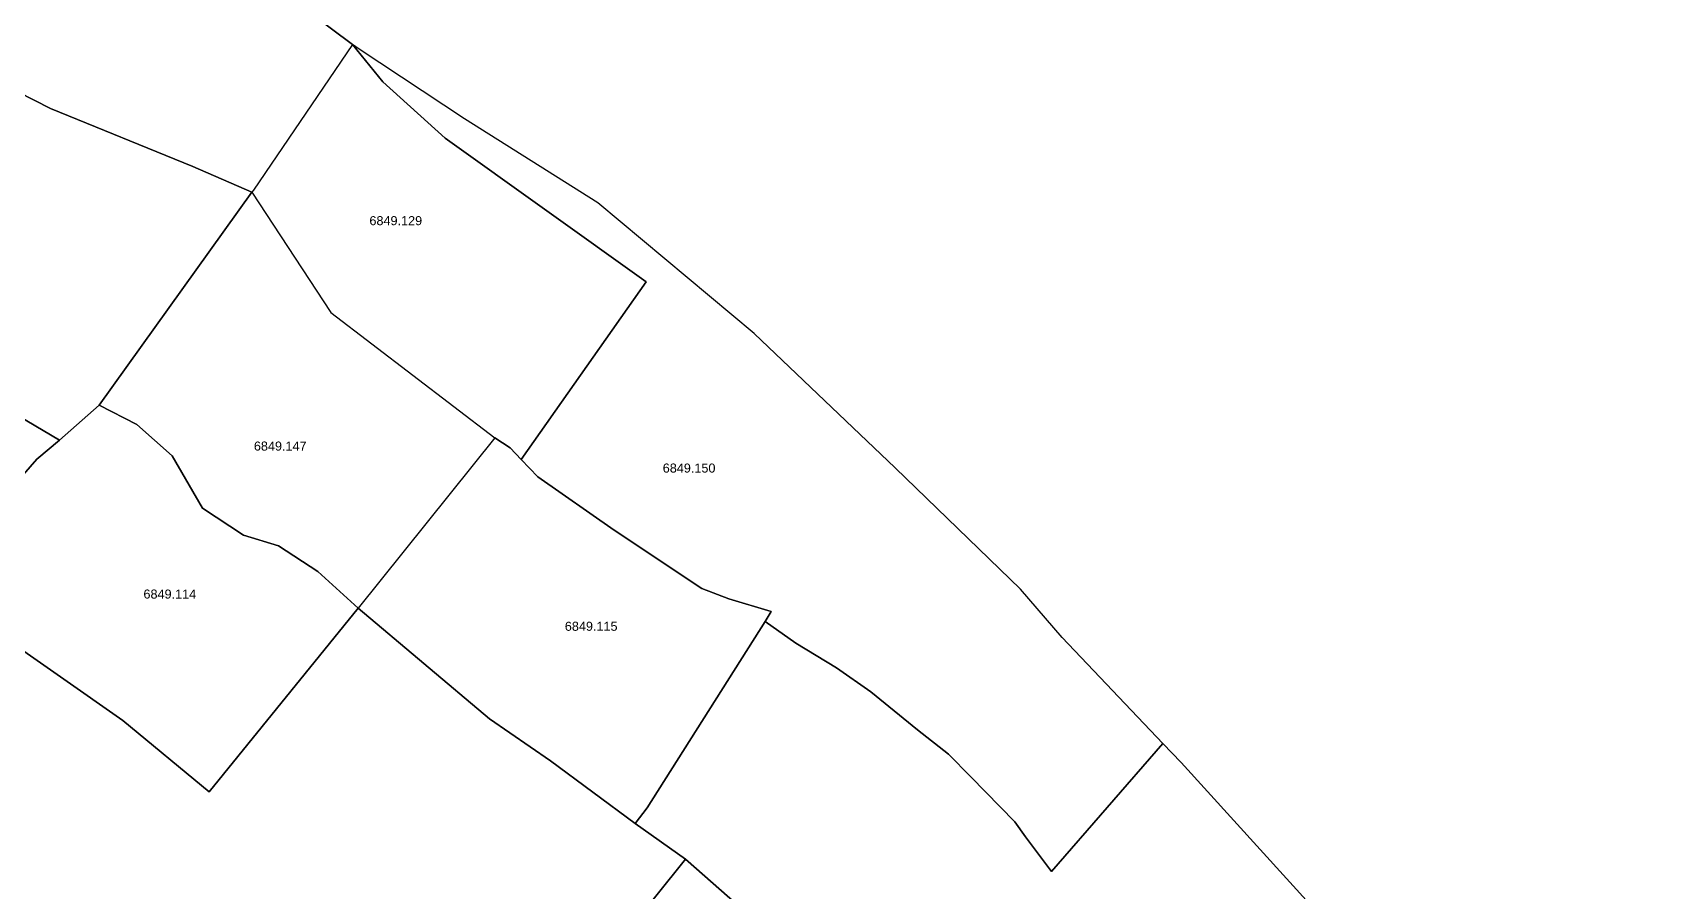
# Model space of a CAD drawing. Header units: metres. Extents: x 8504925 to 8509157, y 4588840 to 4591954.
# Drawn here: x 8506392.3 to 8506573.2, y 4589769.4 to 4589864.3 of the extents above; entities that cross this region are included whole.
import ezdxf

# ---------------------------------------------------------------- set-up
doc = ezdxf.new("R2010")
doc.units = ezdxf.units.M
for name, color, linetype in [('cad146', 7, 'Continuous'), ('cad176', 7, 'Continuous'), ('cad_cont_2', 7, 'Continuous'), ('cad_cont_3', 7, 'Continuous')]:
    doc.layers.add(name, color=color, linetype=linetype)
doc.styles.get("Standard").update_dxf_attribs({"font": 'arial.ttf'})

msp = doc.modelspace()

# ---------------------------------------------------------------- linework, layer by layer
at = {"layer": 'cad146'}
for points in [[(8506416.546, 4589846.688), (8506409.995, 4589849.544), (8506394.263, 4589855.956), (8506378.146, 4589864.146), (8506375.005, 4589865.624)], [(8506427.669, 4589863.022), (8506416.702, 4589846.922), (8506416.546, 4589846.688)], [(8506427.669, 4589863.022), (8506431.02, 4589858.892), (8506437.899, 4589852.672), (8506460.119, 4589836.782), (8506446.303, 4589817.142)], [(8506395.263, 4589819.263), (8506380.965, 4589827.726), (8506367.28, 4589834.281), (8506357.566, 4589840.636), (8506349.258, 4589849.099), (8506340.879, 4589859.149), (8506338.017, 4589860.981), (8506337.291, 4589861.302)], [(8506399.642, 4589823.142), (8506416.546, 4589846.688)], [(8506416.546, 4589846.688), (8506425.259, 4589833.382), (8506443.395, 4589819.511)], [(8506395.263, 4589819.263), (8506399.642, 4589823.142)], [(8506428.272, 4589800.703), (8506423.819, 4589804.763), (8506419.485, 4589807.583), (8506415.608, 4589808.776), (8506411.071, 4589811.735), (8506407.72, 4589817.544), (8506403.81, 4589821.007), (8506399.642, 4589823.142)], [(8506383.113, 4589806.13), (8506392.778, 4589817.156), (8506395.263, 4589819.263)], [(8506443.395, 4589819.511), (8506428.272, 4589800.703)], [(8506446.303, 4589817.142), (8506445.079, 4589818.419), (8506443.395, 4589819.511)], [(8506473.265, 4589799.224), (8506473.95, 4589800.308), (8506469.239, 4589801.724), (8506466.257, 4589802.885), (8506456.573, 4589809.323), (8506448.149, 4589815.214), (8506446.303, 4589817.142)], [(8506428.272, 4589800.703), (8506411.825, 4589780.386), (8506402.267, 4589788.267), (8506380.83, 4589803.27)], [(8506458.907, 4589776.879), (8506449.538, 4589783.797), (8506442.81, 4589788.456), (8506428.272, 4589800.703)], [(8506473.265, 4589799.224), (8506460.226, 4589778.609), (8506458.907, 4589776.879)], [(8506517.223, 4589785.749), (8506504.931, 4589771.588), (8506502.05, 4589775.393), (8506500.884, 4589777.076), (8506496.001, 4589782.045), (8506493.522, 4589784.566), (8506490.118, 4589787.236), (8506484.933, 4589791.433), (8506481.145, 4589794.101), (8506476.663, 4589796.841), (8506473.265, 4589799.224)], [(8506464.45, 4589772.928), (8506458.907, 4589776.879)], [(8506460.259, 4589722.906), (8506443.509, 4589734.408), (8506438.673, 4589738.945), (8506437.858, 4589739.695), (8506438.325, 4589740.279), (8506447.485, 4589751.731), (8506464.45, 4589772.928)], [(8506485.323, 4589753.049), (8506481.435, 4589755.023), (8506470.276, 4589767.826), (8506464.45, 4589772.928)]]:
    msp.add_lwpolyline(points, dxfattribs=at)
at = {"layer": 'cad176'}
for points in [[(8506427.669, 4589863.022), (8506420.83, 4589868.143), (8506416.411, 4589871.681)], [(8506517.223, 4589785.749), (8506506.08, 4589797.447), (8506501.51, 4589802.783), (8506487.658, 4589816.221), (8506472.072, 4589831.072), (8506454.76, 4589845.525), (8506440.049, 4589854.814), (8506428.385, 4589862.486), (8506427.669, 4589863.022)], [(8506573.202, 4589700.186), (8506561.893, 4589728.307), (8506551.689, 4589746.643), (8506533.799, 4589767.588), (8506519.244, 4589783.627), (8506517.223, 4589785.749)]]:
    msp.add_lwpolyline(points, dxfattribs=at)
at = {"layer": 'cad_cont_2'}
for points in [[(8506416.546, 4589846.688), (8506409.995, 4589849.544), (8506394.263, 4589855.956), (8506378.146, 4589864.146), (8506375.005, 4589865.624), (8506375.005, 4589865.624), (8506375.105, 4589865.792), (8506385.734, 4589883.788), (8506387.085, 4589886.077), (8506387.085, 4589886.077), (8506389.513, 4589884.935), (8506392.08, 4589883.95), (8506401.082, 4589879.13), (8506406.734, 4589876.103), (8506416.411, 4589871.681), (8506416.411, 4589871.681), (8506420.83, 4589868.143), (8506427.669, 4589863.022), (8506427.669, 4589863.022), (8506416.702, 4589846.922), (8506416.546, 4589846.688)], [(8506395.263, 4589819.263), (8506380.965, 4589827.726), (8506367.28, 4589834.281), (8506357.566, 4589840.636), (8506349.258, 4589849.099), (8506340.879, 4589859.149), (8506338.017, 4589860.981), (8506337.291, 4589861.302), (8506337.291, 4589861.302), (8506349.219, 4589877.483), (8506349.219, 4589877.483), (8506356.406, 4589873.993), (8506370.185, 4589867.991), (8506375.005, 4589865.624), (8506375.005, 4589865.624), (8506378.146, 4589864.146), (8506394.263, 4589855.956), (8506409.995, 4589849.544), (8506416.546, 4589846.688), (8506416.546, 4589846.688), (8506399.642, 4589823.142), (8506399.642, 4589823.142), (8506395.263, 4589819.263)], [(8506383.113, 4589806.13), (8506369.967, 4589812.788), (8506347.423, 4589825.136), (8506310.72, 4589854.66), (8506310.72, 4589854.66), (8506318.64, 4589869.44), (8506318.64, 4589869.44), (8506337.291, 4589861.302), (8506337.291, 4589861.302), (8506338.017, 4589860.981), (8506340.879, 4589859.149), (8506349.258, 4589849.099), (8506357.566, 4589840.636), (8506367.28, 4589834.281), (8506380.965, 4589827.726), (8506395.263, 4589819.263), (8506395.263, 4589819.263), (8506392.778, 4589817.156), (8506383.113, 4589806.13)], [(8506416.546, 4589846.688), (8506425.259, 4589833.382), (8506443.395, 4589819.511), (8506443.395, 4589819.511), (8506445.079, 4589818.419), (8506446.303, 4589817.142), (8506446.303, 4589817.142), (8506460.119, 4589836.782), (8506437.899, 4589852.672), (8506431.02, 4589858.892), (8506427.669, 4589863.022), (8506427.669, 4589863.022), (8506416.702, 4589846.922), (8506416.546, 4589846.688)], [(8506427.669, 4589863.022), (8506431.02, 4589858.892), (8506437.899, 4589852.672), (8506460.119, 4589836.782), (8506446.303, 4589817.142), (8506446.303, 4589817.142), (8506448.149, 4589815.214), (8506456.573, 4589809.323), (8506466.257, 4589802.885), (8506469.239, 4589801.724), (8506473.95, 4589800.308), (8506473.265, 4589799.224), (8506473.265, 4589799.224), (8506476.663, 4589796.841), (8506481.145, 4589794.101), (8506484.933, 4589791.433), (8506490.118, 4589787.236), (8506493.522, 4589784.566), (8506496.001, 4589782.045), (8506500.884, 4589777.076), (8506502.05, 4589775.393), (8506504.931, 4589771.588), (8506517.223, 4589785.749), (8506517.223, 4589785.749), (8506506.08, 4589797.447), (8506501.51, 4589802.783), (8506487.658, 4589816.221), (8506472.072, 4589831.072), (8506454.76, 4589845.525), (8506440.049, 4589854.814), (8506428.385, 4589862.486), (8506427.669, 4589863.022)], [(8506428.272, 4589800.703), (8506423.819, 4589804.763), (8506419.485, 4589807.583), (8506415.608, 4589808.776), (8506411.071, 4589811.735), (8506407.72, 4589817.544), (8506403.81, 4589821.007), (8506399.642, 4589823.142), (8506399.642, 4589823.142), (8506416.546, 4589846.688), (8506416.546, 4589846.688), (8506425.259, 4589833.382), (8506443.395, 4589819.511), (8506443.395, 4589819.511), (8506428.272, 4589800.703)], [(8506428.272, 4589800.703), (8506411.825, 4589780.386), (8506402.267, 4589788.267), (8506380.83, 4589803.27), (8506380.83, 4589803.27), (8506383.113, 4589806.13), (8506383.113, 4589806.13), (8506392.778, 4589817.156), (8506395.263, 4589819.263), (8506395.263, 4589819.263), (8506399.642, 4589823.142), (8506399.642, 4589823.142), (8506403.81, 4589821.007), (8506407.72, 4589817.544), (8506411.071, 4589811.735), (8506415.608, 4589808.776), (8506419.485, 4589807.583), (8506423.819, 4589804.763), (8506428.272, 4589800.703)], [(8506443.395, 4589819.511), (8506428.272, 4589800.703), (8506428.272, 4589800.703), (8506442.81, 4589788.456), (8506449.538, 4589783.797), (8506458.907, 4589776.879), (8506458.907, 4589776.879), (8506460.226, 4589778.609), (8506473.265, 4589799.224), (8506473.265, 4589799.224), (8506473.95, 4589800.308), (8506469.239, 4589801.724), (8506466.257, 4589802.885), (8506456.573, 4589809.323), (8506448.149, 4589815.214), (8506446.303, 4589817.142), (8506446.303, 4589817.142), (8506445.079, 4589818.419), (8506443.395, 4589819.511)], [(8506380.83, 4589803.27), (8506402.267, 4589788.267), (8506411.825, 4589780.386), (8506428.272, 4589800.703), (8506428.272, 4589800.703), (8506442.81, 4589788.456), (8506449.538, 4589783.797), (8506458.907, 4589776.879), (8506458.907, 4589776.879), (8506464.45, 4589772.928), (8506464.45, 4589772.928), (8506447.485, 4589751.731)], [(8506473.265, 4589799.224), (8506460.226, 4589778.609), (8506458.907, 4589776.879), (8506458.907, 4589776.879), (8506464.45, 4589772.928), (8506464.45, 4589772.928), (8506470.276, 4589767.826)], [(8506533.799, 4589767.588), (8506519.244, 4589783.627), (8506517.223, 4589785.749), (8506517.223, 4589785.749), (8506504.931, 4589771.588), (8506502.05, 4589775.393), (8506500.884, 4589777.076), (8506496.001, 4589782.045), (8506493.522, 4589784.566), (8506490.118, 4589787.236), (8506484.933, 4589791.433), (8506481.145, 4589794.101), (8506476.663, 4589796.841), (8506473.265, 4589799.224)], [(8506460.259, 4589722.906), (8506443.509, 4589734.408), (8506438.673, 4589738.945), (8506437.858, 4589739.695), (8506438.325, 4589740.279), (8506447.485, 4589751.731), (8506464.45, 4589772.928), (8506464.45, 4589772.928), (8506470.276, 4589767.826), (8506481.435, 4589755.023), (8506485.323, 4589753.049), (8506485.323, 4589753.049), (8506460.259, 4589722.906)]]:
    msp.add_lwpolyline(points, dxfattribs=at)
at = {"layer": 'cad_cont_3'}
msp.add_lwpolyline([(8506533.799, 4589767.588), (8506519.244, 4589783.627), (8506517.223, 4589785.749), (8506517.223, 4589785.749), (8506506.08, 4589797.447), (8506501.51, 4589802.783), (8506487.658, 4589816.221), (8506472.072, 4589831.072), (8506454.76, 4589845.525), (8506440.049, 4589854.814), (8506428.385, 4589862.486), (8506427.669, 4589863.022), (8506427.669, 4589863.022), (8506420.83, 4589868.143)], dxfattribs=at)

# ---------------------------------------------------------------- texts
at = {"layer": 'cad_cont_2'}
for s, p in [('6849.129', (8506429.529, 4589843.041)), ('6849.147', (8506416.758, 4589818.118)), ('6849.150', (8506461.95, 4589815.687)), ('6849.114', (8506404.554, 4589801.755)), ('6849.115', (8506451.128, 4589798.194))]:
    msp.add_text(s, height=1, dxfattribs=at).set_placement(p)

doc.saveas('drawing.dxf')
